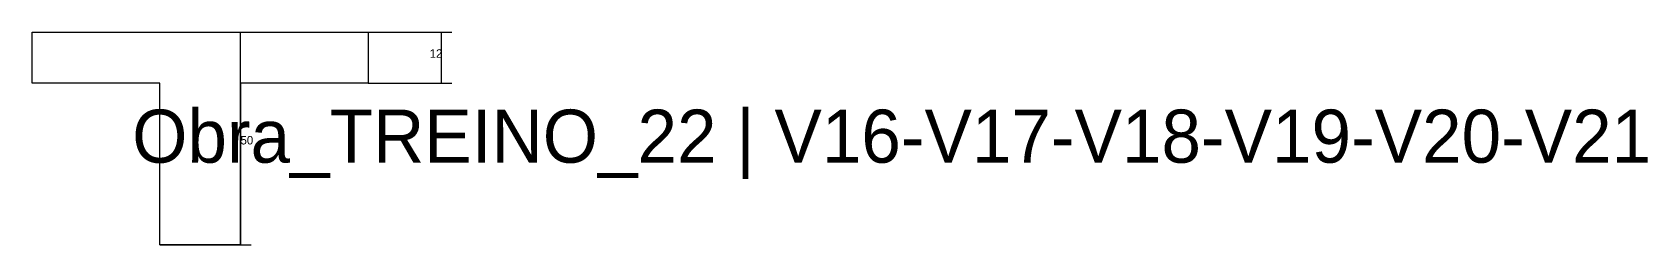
# Model space of a CAD drawing. Header units: metres. Extents: x -65046 to 21926, y -45195 to 1016.
# Drawn here: x 17553 to 18313, y -34249 to -34149 of the extents above; entities that cross this region are included whole.
import ezdxf

# ---------------------------------------------------------------- set-up
doc = ezdxf.new("R2010")
doc.units = ezdxf.units.M
for name, color, linetype in [('CONCRETO', 251, 'Continuous'), ('COTA', 241, 'Continuous'), ('LABEL_ID', 3, 'Continuous')]:
    doc.layers.add(name, color=color, linetype=linetype)

msp = doc.modelspace()

# ---------------------------------------------------------------- linework, layer by layer
at = {"layer": 'CONCRETO'}
msp.add_lwpolyline([(17651, -34172.6), (17651, -34182.6), (17651, -34248.6), (17613, -34248.6), (17613, -34172.6), (17553, -34172.6), (17553, -34148.6), (17651, -34148.6), (17711, -34148.6), (17711, -34172.6)], close=True, dxfattribs=at)
at = {"layer": 'COTA'}
for p, q in [((17613, -34148.6), (17656, -34148.6)), ((17651, -34248.6), (17651, -34148.6)), ((17711, -34148.6), (17750.5, -34148.6)), ((17745.5, -34172.6), (17745.5, -34148.6)), ((17711, -34172.6), (17750.5, -34172.6)), ((17613, -34248.6), (17656, -34248.6))]:
    msp.add_line(p, q, dxfattribs=at)

# ---------------------------------------------------------------- texts
for s, p in [('12', (17740, -34160.6)), ('50', (17651, -34201.4))]:
    msp.add_text(s, height=4, dxfattribs=at).set_placement(p)
at = {"layer": 'LABEL_ID'}
msp.add_text('Obra_TREINO_22 | V16-V17-V18-V19-V20-V21', height=25, dxfattribs=at).set_placement((17600, -34210))

doc.saveas('drawing.dxf')
